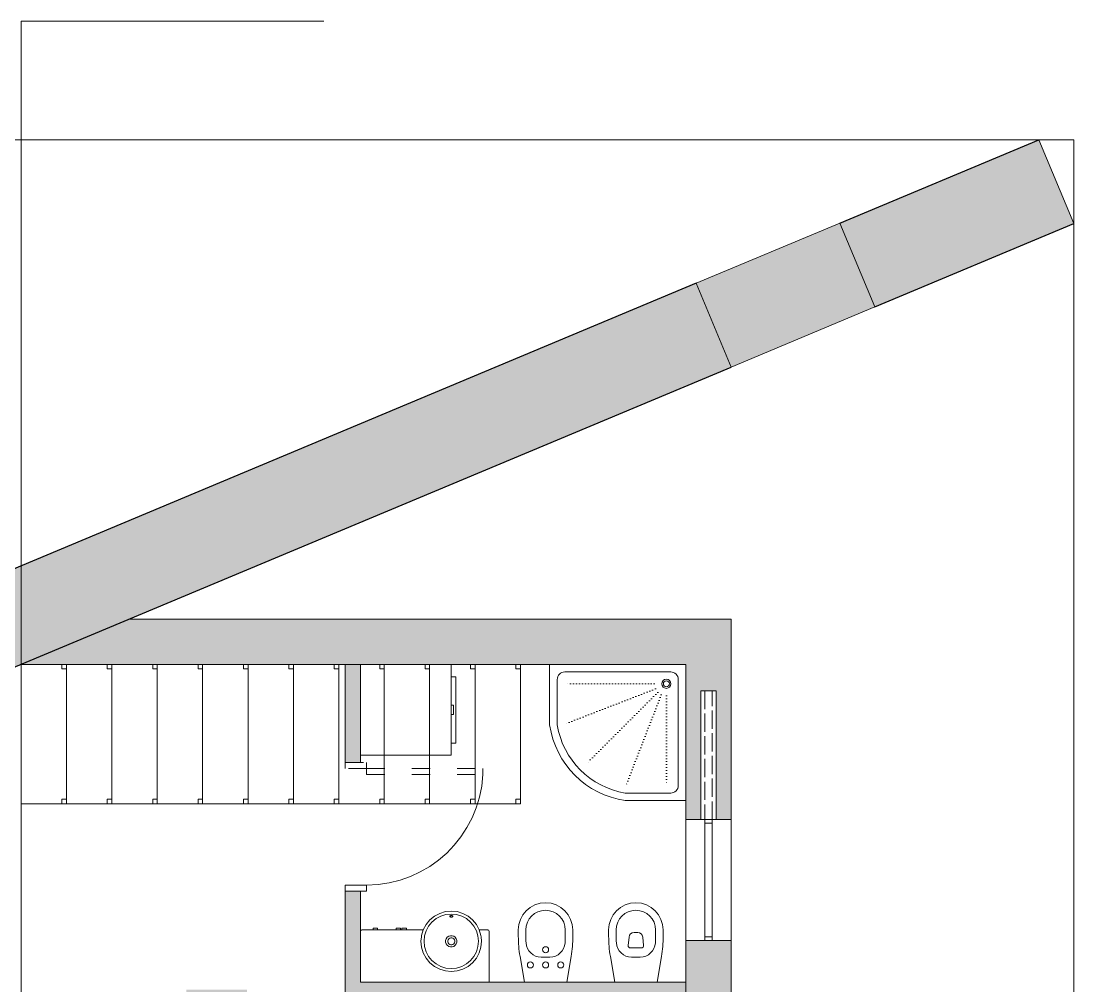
# Model space of a CAD drawing. Header units: millimetres. Extents: x 19901 to 42199, y 14822 to 21214.
# Drawn here: x 24637 to 25333, y 17380 to 18018 of the extents above; entities that cross this region are included whole.
import ezdxf

# ---------------------------------------------------------------- set-up
doc = ezdxf.new("R2010")
doc.units = ezdxf.units.MM
for name, pattern in [('ACAD_ISO02W100', [15, 12, -3]), ('ACAD_ISO03W100', [30, 12, -18]), ('DOT2', [0.125, 0, -0.125])]:
    doc.linetypes.add(name, pattern=pattern)
doc.layers.get('0').update_dxf_attribs({"lineweight": 18})
for name, color, linetype, lineweight in [('A-DOOR-FULL', 4, 'Continuous', 18), ('A-FURN', 9, 'Continuous', 13), ('MURO', 1, 'Continuous', 25), ('PROIEZIONI_finissime_fine lines', 251, 'Continuous', 5), ('SEZIONI_medie_small_section', 2, 'Continuous', 9), ('vetro', 140, 'Continuous', 15), ('Wall', 7, 'Continuous', 20)]:
    doc.layers.add(name, color=color, linetype=linetype, lineweight=lineweight)

msp = doc.modelspace()

# ---------------------------------------------------------------- hatches: boundary and pattern name
at = {"layer": 'Wall', "true_color": 0x636466}
h = msp.add_hatch(color=251, dxfattribs=at)
h.dxf.hatch_style = 1
h.paths.add_polyline_path([(23825.81, 17252.78), (23802.89, 17307.52), (23801.18, 17307.52), (23648.16, 17243.44), (23671.33, 17188.1)])
h.paths.add_polyline_path([(23956.52, 17307.52), (23802.89, 17307.52), (23825.81, 17252.78)])
h.paths.add_polyline_path([(23933.35, 17362.86), (23802.64, 17308.13), (23802.89, 17307.52), (23956.52, 17307.52)])
h.paths.add_polyline_path([(24115.87, 17374.24), (24092.69, 17429.58), (23933.35, 17362.86), (23956.52, 17307.52)])
h.paths.add_polyline_path([(24481.91, 17527.52), (24458.74, 17582.86), (24274.16, 17505.57), (24297.33, 17450.23)])
h.paths.add_polyline_path([(24637.25, 17592.56), (24637.25, 17592.56), (24637.25, 17657.61), (24458.74, 17582.86), (24481.91, 17527.52)])
h.paths.add_polyline_path([(25106.52, 17789.06), (25083.35, 17844.41), (24637.25, 17657.61), (24637.25, 17592.56)])
h.paths.add_polyline_path([(25178.27, 17884.15), (25083.35, 17844.41), (25106.52, 17789.06), (25201.44, 17828.81)])
h.paths.add_polyline_path([(25332.97, 17883.88), (25309.79, 17939.23), (25178.27, 17884.15), (25201.44, 17828.81)])
h.paths.add_polyline_path([(23671.33, 17188.1), (23648.16, 17243.44), (23332.99, 17111.47), (23332.99, 17111.4), (23356.14, 17056.12)])
h = msp.add_hatch(color=251, dxfattribs=at)
h.dxf.hatch_style = 1
h.paths.add_polyline_path([(23986.52, 17592.56), (24115.87, 17592.56), (24115.87, 17622.19), (23956.52, 17622.56), (23956.52, 17372.56), (23986.52, 17385.13)])
h.paths.add_polyline_path([(24553.23, 17622.43), (24275.88, 17622.19), (24275.88, 17609.01), (24275.87, 17592.56), (24481.91, 17592.56)])
h.paths.add_polyline_path([(25106.52, 17622.56), (24708.9, 17622.56), (24637.25, 17592.56), (24694.25, 17592.56), (24694.25, 17592.56), (24697.25, 17592.56), (24754.25, 17592.56), (24754.25, 17592.56), (24757.25, 17592.56), (24784.25, 17592.56), (24784.25, 17592.56), (24787.25, 17592.56), (24934.25, 17592.56), (24934.25, 17592.56), (24937.25, 17592.56), (25076.52, 17592.56), (25076.52, 17502.56), (25076.52, 17490.06), (25086.52, 17490.06), (25086.52, 17575.06), (25096.52, 17575.06), (25096.52, 17490.06), (25106.52, 17490.06)])
h.paths.add_polyline_path([(24861.52, 17592.56), (24851.52, 17592.56), (24851.52, 17527.73), (24861.52, 17527.73)], flags=17)
h.paths.add_polyline_path([(25076.52, 17382.56), (24861.52, 17382.56), (24861.52, 17442.73), (24851.52, 17442.73), (24851.52, 17372.56), (25076.52, 17372.56)])
h.paths.add_polyline_path([(25106.52, 17410.06), (25076.52, 17410.06), (25076.52, 17227.56), (25084.02, 17227.56), (25084.02, 17347.56), (25099.02, 17347.56), (25099.02, 17227.56), (25106.52, 17227.56)])
h.paths.add_polyline_path([(25106.52, 17010.06), (25076.52, 17010.06), (25076.52, 16872.56), (25076.52, 16842.56), (25106.52, 16842.56)])
h.paths.add_polyline_path([(24786.52, 16967.56), (24756.52, 16967.56), (24756.52, 16962.56), (24756.52, 16842.56), (24786.52, 16842.56), (24786.52, 16872.56)])
h.paths.add_polyline_path([(24786.52, 17377.56), (24746.52, 17377.56), (24746.52, 17347.56), (24786.52, 17347.56)])
h.paths.add_polyline_path([(24396.52, 17377.56), (24356.52, 17377.56), (24356.52, 17347.56), (24368.39, 17347.56), (24396.52, 17347.56)])
h.paths.add_polyline_path([(24386.52, 16967.56), (24356.52, 16967.56), (24356.52, 16872.56), (24336.52, 16872.56), (24336.52, 16842.56), (24386.52, 16842.56)])
h.paths.add_polyline_path([(23986.52, 16962.56), (23986.52, 17320.08), (23956.52, 17307.52), (23956.52, 16842.56), (24119.02, 16842.56), (24119.02, 16850.06), (23999.02, 16850.06), (23999.02, 16865.06), (24119.02, 16865.06), (24119.02, 16872.56), (23986.52, 16872.56)])

# ---------------------------------------------------------------- linework, layer by layer
for p, q in [((23332.97, 17939.23), (25332.97, 17939.23)), ((25332.97, 17939.23), (25332.97, 15939.23)), ((25332.97, 17939.23), (25332.97, 15939.23))]:
    msp.add_line(p, q)
at = {"color": 1}
for p, q in [((24667.25, 17592.56), (24664.25, 17592.56)), ((24664.25, 17592.56), (24664.25, 17589.56)), ((24664.25, 17589.56), (24667.25, 17589.56)), ((24667.25, 17500.51), (24667.25, 17592.56)), ((24667.25, 17589.56), (24667.25, 17592.56)), ((24697.25, 17592.56), (24694.25, 17592.56)), ((24694.25, 17592.56), (24694.25, 17589.56)), ((24694.25, 17589.56), (24697.25, 17589.56)), ((24697.25, 17500.51), (24697.25, 17592.56)), ((24697.25, 17589.56), (24697.25, 17592.56)), ((24727.25, 17592.56), (24724.25, 17592.56)), ((24724.25, 17592.56), (24724.25, 17589.56)), ((24724.25, 17589.56), (24727.25, 17589.56)), ((24727.25, 17500.51), (24727.25, 17592.56)), ((24727.25, 17589.56), (24727.25, 17592.56)), ((24757.25, 17592.56), (24754.25, 17592.56)), ((24754.25, 17592.56), (24754.25, 17589.56)), ((24754.25, 17589.56), (24757.25, 17589.56)), ((24757.25, 17500.51), (24757.25, 17592.56)), ((24757.25, 17589.56), (24757.25, 17592.56)), ((24787.25, 17592.56), (24784.25, 17592.56)), ((24784.25, 17592.56), (24784.25, 17589.56)), ((24784.25, 17589.56), (24787.25, 17589.56)), ((24787.25, 17500.51), (24787.25, 17592.56)), ((24787.25, 17589.56), (24787.25, 17592.56)), ((24817.25, 17592.56), (24814.25, 17592.56)), ((24814.25, 17592.56), (24814.25, 17589.56)), ((24814.25, 17589.56), (24817.25, 17589.56)), ((24817.25, 17500.51), (24817.25, 17592.56)), ((24817.25, 17589.56), (24817.25, 17592.56)), ((24847.25, 17592.56), (24844.25, 17592.56)), ((24844.25, 17592.56), (24844.25, 17589.56)), ((24844.25, 17589.56), (24847.25, 17589.56)), ((24847.25, 17500.51), (24847.25, 17592.56)), ((24847.25, 17589.56), (24847.25, 17592.56)), ((24877.25, 17592.56), (24874.25, 17592.56)), ((24874.25, 17592.56), (24874.25, 17589.56)), ((24874.25, 17589.56), (24877.25, 17589.56)), ((24877.25, 17500.51), (24877.25, 17592.56)), ((24877.25, 17589.56), (24877.25, 17592.56)), ((24907.25, 17592.56), (24904.25, 17592.56)), ((24904.25, 17592.56), (24904.25, 17589.56)), ((24904.25, 17589.56), (24907.25, 17589.56)), ((24907.25, 17500.51), (24907.25, 17592.56)), ((24907.25, 17589.56), (24907.25, 17592.56)), ((24937.25, 17592.56), (24934.25, 17592.56)), ((24934.25, 17592.56), (24934.25, 17589.56)), ((24934.25, 17589.56), (24937.25, 17589.56)), ((24937.25, 17500.51), (24937.25, 17592.56)), ((24937.25, 17589.56), (24937.25, 17592.56)), ((24967.25, 17592.56), (24964.25, 17592.56)), ((24964.25, 17592.56), (24964.25, 17589.56)), ((24964.25, 17589.56), (24967.25, 17589.56)), ((24967.25, 17500.51), (24967.25, 17592.56)), ((24967.25, 17589.56), (24967.25, 17592.56)), ((24637.25, 17500.51), (24967.25, 17500.51)), ((24667.25, 17503.51), (24664.25, 17503.51)), ((24664.25, 17503.51), (24664.25, 17500.51)), ((24664.25, 17500.51), (24667.25, 17500.51)), ((24667.25, 17500.51), (24667.25, 17503.51)), ((24697.25, 17503.51), (24694.25, 17503.51)), ((24694.25, 17503.51), (24694.25, 17500.51)), ((24694.25, 17500.51), (24697.25, 17500.51)), ((24697.25, 17500.51), (24697.25, 17503.51)), ((24727.25, 17503.51), (24724.25, 17503.51)), ((24724.25, 17503.51), (24724.25, 17500.51)), ((24724.25, 17500.51), (24727.25, 17500.51)), ((24727.25, 17500.51), (24727.25, 17503.51)), ((24757.25, 17503.51), (24754.25, 17503.51)), ((24754.25, 17503.51), (24754.25, 17500.51)), ((24754.25, 17500.51), (24757.25, 17500.51)), ((24757.25, 17500.51), (24757.25, 17503.51)), ((24787.25, 17503.51), (24784.25, 17503.51)), ((24784.25, 17503.51), (24784.25, 17500.51)), ((24784.25, 17500.51), (24787.25, 17500.51)), ((24787.25, 17500.51), (24787.25, 17503.51)), ((24817.25, 17503.51), (24814.25, 17503.51)), ((24814.25, 17503.51), (24814.25, 17500.51)), ((24814.25, 17500.51), (24817.25, 17500.51)), ((24817.25, 17500.51), (24817.25, 17503.51)), ((24847.25, 17503.51), (24844.25, 17503.51)), ((24844.25, 17503.51), (24844.25, 17500.51)), ((24844.25, 17500.51), (24847.25, 17500.51)), ((24847.25, 17500.51), (24847.25, 17503.51)), ((24877.25, 17503.51), (24874.25, 17503.51)), ((24874.25, 17503.51), (24874.25, 17500.51)), ((24874.25, 17500.51), (24877.25, 17500.51)), ((24877.25, 17500.51), (24877.25, 17503.51)), ((24907.25, 17503.51), (24904.25, 17503.51)), ((24904.25, 17503.51), (24904.25, 17500.51)), ((24904.25, 17500.51), (24907.25, 17500.51)), ((24907.25, 17500.51), (24907.25, 17503.51)), ((24937.25, 17503.51), (24934.25, 17503.51)), ((24934.25, 17503.51), (24934.25, 17500.51)), ((24934.25, 17500.51), (24937.25, 17500.51)), ((24937.25, 17500.51), (24937.25, 17503.51)), ((24967.25, 17503.51), (24964.25, 17503.51)), ((24964.25, 17503.51), (24964.25, 17500.51)), ((24964.25, 17500.51), (24967.25, 17500.51)), ((24967.25, 17500.51), (24967.25, 17503.51))]:
    msp.add_line(p, q, dxfattribs=at)
at = {"layer": 'A-DOOR-FULL', "linetype": 'ACAD_ISO03W100'}
for p, q in [((24865.52, 17523.73), (24865.52, 17519.73)), ((24865.52, 17523.73), (24942.52, 17523.73)), ((24865.52, 17519.73), (24942.52, 17519.73)), ((24942.42, 17519.73), (24942.42, 17523.73))]:
    msp.add_line(p, q, dxfattribs=at)
at = {"layer": 'A-DOOR-FULL'}
for p, q in [((24865.52, 17446.73), (24851.52, 17446.73)), ((24851.52, 17446.73), (24851.52, 17442.73)), ((24851.52, 17442.73), (24865.52, 17442.73)), ((24865.52, 17442.73), (24865.52, 17446.73))]:
    msp.add_line(p, q, dxfattribs=at)
at = {"layer": 'A-DOOR-FULL', "linetype": 'ACAD_ISO03W100'}
msp.add_lwpolyline([(24851.52, 17527.73), (24865.52, 17527.73), (24865.52, 17523.73), (24851.52, 17523.73)], dxfattribs=at)
at = {"layer": 'A-DOOR-FULL', "ltscale": 0.25}
msp.add_arc((24865.52, 17523.73), 77, 270, 357.02226, dxfattribs=at)
at = {"layer": 'A-FURN'}
for p, q in [((24861.52, 17592.56), (24921.52, 17592.56)), ((24921.52, 17592.56), (24861.52, 17592.56)), ((24921.52, 17592.56), (24921.52, 17579.56)), ((24986.52, 17552.56), (24986.52, 17592.56)), ((24986.52, 17592.56), (25076.52, 17592.56)), ((25076.52, 17502.56), (25076.52, 17592.56)), ((24921.52, 17584.26), (24924.52, 17584.26)), ((24924.52, 17584.26), (24924.52, 17540.56)), ((24991.52, 17582.56), (24991.52, 17552.56)), ((25066.52, 17587.56), (24996.52, 17587.56)), ((25071.52, 17512.56), (25071.52, 17582.56)), ((24921.52, 17545.56), (24921.52, 17579.56)), ((24921.52, 17565.68), (24923.02, 17565.68)), ((24923.02, 17565.68), (24923.02, 17559.45)), ((24921.52, 17559.45), (24923.02, 17559.45)), ((24921.52, 17532.56), (24921.52, 17545.56)), ((24924.52, 17540.56), (24921.52, 17540.56)), ((24861.52, 17532.56), (24921.52, 17532.56)), ((25076.52, 17506.71), (25076.52, 17522.56)), ((25036.52, 17507.56), (25066.52, 17507.56)), ((25036.52, 17502.56), (25076.52, 17502.56)), ((24908.79, 17422.29), (24906.55, 17419.56)), ((24911.52, 17424.53), (24908.79, 17422.29)), ((24914.63, 17426.19), (24911.52, 17424.53)), ((24918.01, 17427.22), (24914.63, 17426.19)), ((24921.52, 17427.56), (24918.01, 17427.22)), ((24920.52, 17426.06), (24920.56, 17426.21)), ((24920.52, 17426.06), (24920.56, 17425.92)), ((24920.56, 17426.21), (24920.67, 17426.32)), ((24920.56, 17425.92), (24920.67, 17425.8)), ((24920.67, 17426.32), (24920.82, 17426.42)), ((24920.67, 17425.8), (24920.82, 17425.71)), ((24920.82, 17426.42), (24920.99, 17426.49)), ((24920.82, 17425.71), (24920.99, 17425.64)), ((24920.99, 17426.49), (24921.21, 17426.54)), ((24920.99, 17425.64), (24921.21, 17425.59)), ((24921.21, 17426.54), (24921.52, 17426.56)), ((24921.21, 17425.59), (24921.52, 17425.56)), ((24925.03, 17427.22), (24921.52, 17427.56)), ((24921.83, 17426.54), (24921.52, 17426.56)), ((24921.83, 17425.59), (24921.52, 17425.56)), ((24922.05, 17426.49), (24921.83, 17426.54)), ((24922.05, 17425.64), (24921.83, 17425.59)), ((24922.22, 17426.42), (24922.05, 17426.49)), ((24922.22, 17425.71), (24922.05, 17425.64)), ((24922.37, 17426.32), (24922.22, 17426.42)), ((24922.37, 17425.8), (24922.22, 17425.71)), ((24922.48, 17426.21), (24922.37, 17426.32)), ((24922.48, 17425.92), (24922.37, 17425.8)), ((24922.52, 17426.06), (24922.48, 17426.21)), ((24922.52, 17426.06), (24922.48, 17425.92)), ((24928.41, 17426.19), (24925.03, 17427.22)), ((24931.52, 17424.53), (24928.41, 17426.19)), ((24934.25, 17422.29), (24931.52, 17424.53)), ((24936.49, 17419.56), (24934.25, 17422.29)), ((24869.88, 17417.06), (24872.88, 17417.06)), ((24885.06, 17417.06), (24888.06, 17417.06)), ((24888.92, 17417.06), (24891.92, 17417.06)), ((24903, 17417.06), (24901.9, 17413.47)), ((24904.89, 17416.45), (24903.87, 17413.08)), ((24906.55, 17419.56), (24904.89, 17416.45)), ((24938.15, 17416.45), (24936.49, 17419.56)), ((24939.17, 17413.08), (24938.15, 17416.45)), ((24940.04, 17417.06), (24941.14, 17413.47)), ((24901.82, 17412.56), (24901.52, 17409.56)), ((24901.52, 17409.56), (24901.9, 17405.66)), ((24901.82, 17412.56), (24901.9, 17413.47)), ((24901.82, 17412.56), (24901.82, 17412.56)), ((24903.87, 17413.08), (24903.52, 17409.56)), ((24903.52, 17409.56), (24903.87, 17406.05)), ((24918.18, 17411.27), (24917.82, 17410.15)), ((24917.82, 17410.15), (24917.82, 17408.98)), ((24917.82, 17408.98), (24918.18, 17407.86)), ((24918.87, 17412.22), (24918.18, 17411.27)), ((24918.18, 17407.86), (24918.87, 17406.91)), ((24919.82, 17412.91), (24918.87, 17412.22)), ((24918.87, 17406.91), (24919.82, 17406.22)), ((24919.47, 17410.61), (24919.25, 17409.92)), ((24919.25, 17409.92), (24919.25, 17409.2)), ((24919.25, 17409.2), (24919.47, 17408.52)), ((24919.89, 17411.19), (24919.47, 17410.61)), ((24919.47, 17408.52), (24919.89, 17407.94)), ((24920.93, 17413.27), (24919.82, 17412.91)), ((24920.48, 17411.61), (24919.89, 17411.19)), ((24919.89, 17407.94), (24920.48, 17407.51)), ((24921.16, 17411.84), (24920.48, 17411.61)), ((24920.48, 17407.51), (24921.16, 17407.29)), ((24922.11, 17413.27), (24920.93, 17413.27)), ((24921.88, 17411.84), (24921.16, 17411.84)), ((24921.16, 17407.29), (24921.88, 17407.29)), ((24922.56, 17411.61), (24921.88, 17411.84)), ((24921.88, 17407.29), (24922.56, 17407.51)), ((24923.22, 17412.91), (24922.11, 17413.27)), ((24923.15, 17411.19), (24922.56, 17411.61)), ((24922.56, 17407.51), (24923.15, 17407.94)), ((24923.57, 17410.61), (24923.15, 17411.19)), ((24923.15, 17407.94), (24923.57, 17408.52)), ((24924.17, 17412.22), (24923.22, 17412.91)), ((24923.22, 17406.22), (24924.17, 17406.91)), ((24923.79, 17409.92), (24923.57, 17410.61)), ((24923.57, 17408.52), (24923.79, 17409.2)), ((24923.79, 17409.2), (24923.79, 17409.92)), ((24924.86, 17411.27), (24924.17, 17412.22)), ((24924.17, 17406.91), (24924.86, 17407.86)), ((24925.22, 17410.15), (24924.86, 17411.27)), ((24924.86, 17407.86), (24925.22, 17408.98)), ((24925.22, 17408.98), (24925.22, 17410.15)), ((24939.52, 17409.56), (24939.17, 17413.08)), ((24939.17, 17406.05), (24939.52, 17409.56)), ((24941.14, 17413.47), (24941.22, 17412.56)), ((24941.14, 17405.66), (24941.52, 17409.56)), ((24941.52, 17409.56), (24941.22, 17412.56)), ((24901.9, 17405.66), (24903.04, 17401.91)), ((24903.04, 17401.91), (24904.89, 17398.45)), ((24903.87, 17406.05), (24904.89, 17402.68)), ((24904.89, 17402.68), (24906.55, 17399.56)), ((24919.82, 17406.22), (24920.93, 17405.86)), ((24920.93, 17405.86), (24922.11, 17405.86)), ((24922.11, 17405.86), (24923.22, 17406.22)), ((24936.49, 17399.56), (24938.15, 17402.68)), ((24938.15, 17402.68), (24939.17, 17406.05)), ((24938.15, 17398.45), (24940, 17401.91)), ((24940, 17401.91), (24941.14, 17405.66)), ((24904.89, 17398.45), (24907.38, 17395.42)), ((24906.55, 17399.56), (24908.79, 17396.84)), ((24907.38, 17395.42), (24910.41, 17392.93)), ((24908.79, 17396.84), (24911.52, 17394.6)), ((24910.41, 17392.93), (24913.87, 17391.09)), ((24911.52, 17394.6), (24914.63, 17392.93)), ((24914.63, 17392.93), (24918.01, 17391.91)), ((24925.03, 17391.91), (24928.41, 17392.93)), ((24928.41, 17392.93), (24931.52, 17394.6)), ((24929.17, 17391.09), (24932.63, 17392.93)), ((24931.52, 17394.6), (24934.25, 17396.84)), ((24932.63, 17392.93), (24935.66, 17395.42)), ((24934.25, 17396.84), (24936.49, 17399.56)), ((24935.66, 17395.42), (24938.15, 17398.45)), ((24913.87, 17391.09), (24917.62, 17389.95)), ((24917.62, 17389.95), (24921.52, 17389.56)), ((24918.01, 17391.91), (24921.52, 17391.56)), ((24921.52, 17391.56), (24925.03, 17391.91)), ((24921.52, 17389.56), (24925.42, 17389.95)), ((24925.42, 17389.95), (24929.17, 17391.09)), ((24969.83, 17382.56), (24997.83, 17382.56)), ((24983.83, 17382.56), (24983.83, 17382.56)), ((24983.83, 17382.56), (24983.83, 17382.56)), ((24983.83, 17382.56), (24983.83, 17382.56)), ((24983.83, 17382.56), (24983.83, 17382.56)), ((24983.83, 17382.56), (24983.83, 17382.56)), ((24983.83, 17382.56), (24983.83, 17382.56)), ((24983.83, 17382.56), (24983.83, 17382.56)), ((24983.83, 17382.56), (24983.83, 17382.56)), ((24983.83, 17382.56), (24983.83, 17382.56)), ((24983.83, 17382.56), (24983.83, 17382.56)), ((24983.83, 17382.56), (24983.83, 17382.56)), ((24983.83, 17382.56), (24983.83, 17382.56)), ((24983.83, 17382.56), (24983.83, 17382.56)), ((24983.83, 17382.56), (24983.83, 17382.56)), ((24983.83, 17382.56), (24983.83, 17382.56)), ((24983.83, 17382.56), (24983.83, 17382.56)), ((24983.83, 17382.56), (24983.83, 17382.56)), ((24983.83, 17382.56), (24983.83, 17382.56)), ((24983.83, 17382.56), (24983.83, 17382.56)), ((24983.83, 17382.56), (24983.83, 17382.56)), ((24983.83, 17382.56), (24983.83, 17382.56)), ((24983.83, 17382.56), (24983.83, 17382.56)), ((24983.83, 17382.56), (24983.83, 17382.56)), ((24983.83, 17382.56), (24983.83, 17382.56)), ((24983.83, 17382.56), (24983.83, 17382.56)), ((24983.83, 17382.56), (24983.83, 17382.56)), ((24983.83, 17382.56), (24983.83, 17382.56)), ((24983.83, 17382.56), (24983.83, 17382.56)), ((24983.83, 17382.56), (24983.83, 17382.56)), ((24983.83, 17382.56), (24983.83, 17382.56)), ((24983.83, 17382.56), (24983.83, 17382.56)), ((24983.83, 17382.56), (24983.83, 17382.56)), ((24983.83, 17382.56), (24983.83, 17382.56)), ((24983.83, 17382.56), (24983.83, 17382.56)), ((24983.83, 17382.56), (24983.83, 17382.56)), ((24983.83, 17382.56), (24983.83, 17382.56)), ((24983.83, 17382.56), (24983.83, 17382.56)), ((24983.83, 17382.56), (24983.83, 17382.56)), ((24983.83, 17382.56), (24983.83, 17382.56)), ((24983.83, 17382.56), (24983.83, 17382.56)), ((24983.83, 17382.56), (24983.83, 17382.56)), ((24983.83, 17382.56), (24983.83, 17382.56)), ((24983.83, 17382.56), (24983.83, 17382.56)), ((24983.83, 17382.56), (24983.83, 17382.56)), ((24983.83, 17382.56), (24983.83, 17382.56)), ((24983.83, 17382.56), (24983.83, 17382.56)), ((24983.83, 17382.56), (24983.83, 17382.56)), ((24983.83, 17382.56), (24983.83, 17382.56)), ((24983.83, 17382.56), (24983.83, 17382.56)), ((24983.83, 17382.56), (24983.83, 17382.56)), ((24983.83, 17382.56), (24983.83, 17382.56)), ((25029.52, 17382.56), (25057.52, 17382.56))]:
    msp.add_line(p, q, dxfattribs=at)
at = {"layer": 'A-FURN', "linetype": 'DOT2', "ltscale": 15}
for p, q in [((25055.69, 17579.74), (24996.52, 17579.74)), ((25056.44, 17576.35), (24996.52, 17553.08)), ((25058.03, 17574.08), (25011.77, 17527.82)), ((25060.31, 17572.49), (25037.03, 17512.56)), ((25063.69, 17571.74), (25063.69, 17512.56))]:
    msp.add_line(p, q, dxfattribs=at)
at = {"layer": 'A-FURN', "ltscale": 15}
for p, q in [((24965.83, 17417.06), (24965.83, 17412.9)), ((24970.83, 17417.06), (24970.83, 17412.9)), ((24996.83, 17417.06), (24996.83, 17412.9)), ((25001.83, 17417.06), (25001.83, 17412.9)), ((25025.52, 17417.06), (25025.52, 17412.9)), ((25030.52, 17417.06), (25030.52, 17412.9)), ((25042.27, 17415.34), (25044.77, 17415.34)), ((25056.52, 17417.06), (25056.52, 17412.9)), ((25061.52, 17417.06), (25061.52, 17412.9)), ((25038.44, 17406.86), (25038.98, 17412.37)), ((25048.05, 17412.37), (25048.6, 17406.86)), ((25039.93, 17405.21), (25047.11, 17405.21)), ((24966.96, 17399.53), (24969.83, 17382.56)), ((24980.94, 17399.12), (24986.72, 17399.12)), ((25000.71, 17399.53), (24997.83, 17382.56)), ((25026.64, 17399.53), (25029.52, 17382.56)), ((25040.63, 17399.12), (25046.41, 17399.12)), ((25060.4, 17399.53), (25057.52, 17382.56))]:
    msp.add_line(p, q, dxfattribs=at)
at = {"layer": 'A-FURN'}
msp.add_lwpolyline([(24891.92, 17417.06), (24891.92, 17418.17), (24888.92, 17418.17), (24888.92, 17417.06), (24888.06, 17417.06), (24888.06, 17418.17), (24885.06, 17418.17), (24885.06, 17417.06), (24872.88, 17417.06), (24872.88, 17418.17), (24869.88, 17418.17), (24869.88, 17417.06), (24862.38, 17417.06), (24862.05, 17416.97), (24861.77, 17416.72), (24861.58, 17416.32), (24861.52, 17415.87), (24861.52, 17382.56), (24946.52, 17382.56), (24946.52, 17415.87), (24946.46, 17416.32), (24946.27, 17416.72), (24945.99, 17416.97), (24945.66, 17417.06), (24940.04, 17417.06), (24940, 17417.22), (24938.15, 17420.68), (24935.66, 17423.71), (24932.63, 17426.19), (24929.17, 17428.04), (24925.42, 17429.18), (24921.52, 17429.56), (24917.62, 17429.18), (24913.87, 17428.04), (24910.41, 17426.19), (24907.38, 17423.71), (24904.89, 17420.68), (24903.04, 17417.22), (24903, 17417.06)], close=True, dxfattribs=at)
for radius in [3, 2]:
    msp.add_circle((25063.69, 17579.74), radius, dxfattribs=at)
at = {"layer": 'A-FURN', "ltscale": 15}
for centre in [(24983.83, 17403.97), (24973.83, 17393.97), (24983.83, 17393.97), (24993.83, 17393.97)]:
    msp.add_circle(centre, 2, dxfattribs=at)
at = {"layer": 'A-FURN'}
for centre, radius, start, end in [((24996.52, 17582.56), 5, 90, 180), ((25066.52, 17582.56), 5, 360, 90), ((25045.1, 17561.14), 59.2, 188.33262, 261.66738), ((25045.32, 17561.36), 54.51, 189.28564, 260.71436), ((25066.52, 17512.56), 5, 270, 360), ((24981.83, 17410.57), 20, 0, 0), ((24983.83, 17382.56), 0.00003, 207.46583, 270), ((24983.83, 17382.56), 0.00003, 90, 207.46583), ((24983.83, 17382.56), 0.00003, 27.46583, 90), ((24983.83, 17382.56), 0.00003, 270, 27.46583), ((24983.83, 17382.56), 0.00003, 270, 27.46583), ((24983.83, 17382.56), 0.00001, 27.46583, 90), ((24983.83, 17382.56), 0.00001, 270, 27.46583), ((24983.83, 17382.56), 0.00001, 207.46583, 270), ((24983.83, 17382.56), 0.00001, 90, 207.46583), ((24983.83, 17382.56), 0.00001, 270, 27.46583), ((24983.83, 17382.56), 0.00001, 27.46583, 90), ((24983.83, 17382.56), 0.00001, 270, 27.46583), ((24983.83, 17382.56), 0.00001, 27.46583, 90), ((24983.83, 17382.56), 0.00001, 270, 27.46583), ((24983.83, 17382.56), 0.00001, 207.46583, 270), ((24983.83, 17382.56), 0.00001, 207.46583, 270), ((24983.83, 17382.56), 0.00001, 207.46583, 270), ((24983.83, 17382.56), 0.00001, 90, 207.46583), ((24983.83, 17382.56), 0.00001, 207.46583, 270), ((24983.83, 17382.56), 0.00001, 90, 207.46583), ((24983.83, 17382.56), 0.00001, 90, 180), ((24983.83, 17382.56), 0.00001, 90, 180), ((24983.83, 17382.56), 0.00001, 180, 270), ((24983.83, 17382.56), 0.00001, 270, 0), ((24983.83, 17382.56), 0.00001, 0, 90), ((24983.83, 17382.56), 0.00001, 90, 180), ((24983.83, 17382.56), 0.00001, 180, 270), ((24983.83, 17382.56), 0.00001, 0, 90), ((24983.83, 17382.56), 0.00001, 270, 0), ((24983.83, 17382.56), 0.00001, 180, 270), ((24983.83, 17382.56), 0.00001, 270, 0), ((24983.83, 17382.56), 0.00001, 0, 90), ((24983.83, 17382.56), 0.00001, 90, 180), ((24983.83, 17382.56), 0.00001, 180, 270), ((24983.83, 17382.56), 0.00001, 90, 180), ((24983.83, 17382.56), 0.00001, 0, 90), ((24983.83, 17382.56), 0.00001, 270, 0), ((24983.83, 17382.56), 0.00001, 180, 270)]:
    msp.add_arc(centre, radius, start, end, dxfattribs=at)
at = {"layer": 'A-FURN', "ltscale": 15}
for centre, radius, start, end in [((24983.83, 17417.06), 18, 0, 180), ((25043.52, 17417.06), 18, 0, 180), ((24983.83, 17417.06), 13, 0, 180), ((25041.52, 17410.57), 20, 0, 0), ((25043.52, 17417.06), 13, 0, 180), ((25042.27, 17412.04), 3.3, 90, 174.36203), ((25044.77, 17412.04), 3.3, 5.63797, 90), ((25045.83, 17412.9), 80, 180, 189.61765), ((25045.83, 17412.9), 75, 180, 183.33339), ((24980.94, 17409.12), 10, 183.33339, 270), ((24986.72, 17409.12), 10, 270, 356.66661), ((24921.83, 17412.9), 75, 356.66661, 0), ((24921.83, 17412.9), 80, 350.38235, 0), ((25105.52, 17412.9), 80, 180, 189.61765), ((25105.52, 17412.9), 75, 180, 183.33339), ((25040.63, 17409.12), 10, 183.33339, 270), ((25039.93, 17406.71), 1.5, 174.36203, 270), ((25046.41, 17409.12), 10, 270, 356.66661), ((25047.11, 17406.71), 1.5, 270, 5.63797), ((24981.52, 17412.9), 75, 356.66661, 0), ((24981.52, 17412.9), 80, 350.38235, 0)]:
    msp.add_arc(centre, radius, start, end, dxfattribs=at)
at = {"layer": 'MURO'}
for p, q in [((25178.27, 17884.15), (25309.79, 17939.23)), ((25201.44, 17828.81), (25332.97, 17883.88)), ((25083.35, 17844.41), (24458.74, 17582.86)), ((24481.91, 17527.52), (25106.52, 17789.06))]:
    msp.add_line(p, q, dxfattribs=at)
at = {"layer": 'PROIEZIONI_finissime_fine lines'}
for p, q in [((25076.52, 17490.06), (25076.52, 17410.06)), ((25096.52, 17490.06), (25086.52, 17490.06)), ((25106.52, 17490.06), (25106.52, 17410.06))]:
    msp.add_line(p, q, dxfattribs=at)
at = {"layer": 'SEZIONI_medie_small_section'}
for q in [(24837.25, 18017.74), (24637.25, 15550.33)]:
    msp.add_line((24637.25, 18017.74), q, dxfattribs=at)
at = {"layer": 'vetro'}
for p, q in [((25083.35, 17844.41), (25178.27, 17884.15)), ((25201.44, 17828.81), (25106.52, 17789.06)), ((24851.52, 17527.73), (24851.52, 17523.73)), ((25089.02, 17490.06), (25089.02, 17410.06)), ((25094.02, 17490.06), (25089.02, 17490.06)), ((25094.02, 17487.56), (25089.02, 17487.56)), ((25094.02, 17490.06), (25094.02, 17410.06)), ((25094.02, 17412.56), (25089.02, 17412.56)), ((25089.02, 17410.06), (25094.02, 17410.06))]:
    msp.add_line(p, q, dxfattribs=at)
at = {"layer": 'vetro', "linetype": 'ACAD_ISO02W100'}
for p, q in [((25094.02, 17575.06), (25089.02, 17575.06)), ((25089.02, 17575.06), (25089.02, 17490.06)), ((25094.02, 17490.06), (25094.02, 17575.06)), ((25089.02, 17490.06), (25094.02, 17490.06))]:
    msp.add_line(p, q, dxfattribs=at)
at = {"layer": 'Wall', "color": 1}
for p, q in [((25309.79, 17939.23), (25332.97, 17883.88)), ((25178.27, 17884.15), (25201.44, 17828.81)), ((25083.35, 17844.41), (25106.52, 17789.06))]:
    msp.add_line(p, q, dxfattribs=at)
at = {"layer": 'Wall'}
for p, q in [((25106.52, 17622.56), (24708.9, 17622.56)), ((25106.52, 17490.06), (25106.52, 17622.56)), ((24637.25, 17592.56), (25076.52, 17592.56)), ((24851.52, 17592.56), (24851.52, 17527.73)), ((24861.52, 17592.56), (24861.52, 17532.56)), ((24861.52, 17527.73), (24861.52, 17592.56)), ((25076.52, 17490.06), (25076.52, 17592.56)), ((25086.52, 17575.06), (25096.52, 17575.06)), ((25086.52, 17490.06), (25086.52, 17575.06)), ((25096.52, 17490.06), (25096.52, 17575.06)), ((25086.52, 17490.06), (25076.52, 17490.06)), ((25096.52, 17490.06), (25106.52, 17490.06)), ((24851.52, 17372.56), (24851.52, 17442.73)), ((24861.52, 17442.73), (24861.52, 17382.56)), ((25076.52, 17227.56), (25076.52, 17410.06)), ((25076.52, 17410.06), (25106.52, 17410.06)), ((25106.52, 17227.56), (25106.52, 17410.06)), ((25076.52, 17382.56), (24861.52, 17382.56))]:
    msp.add_line(p, q, dxfattribs=at)

doc.saveas('drawing.dxf')
